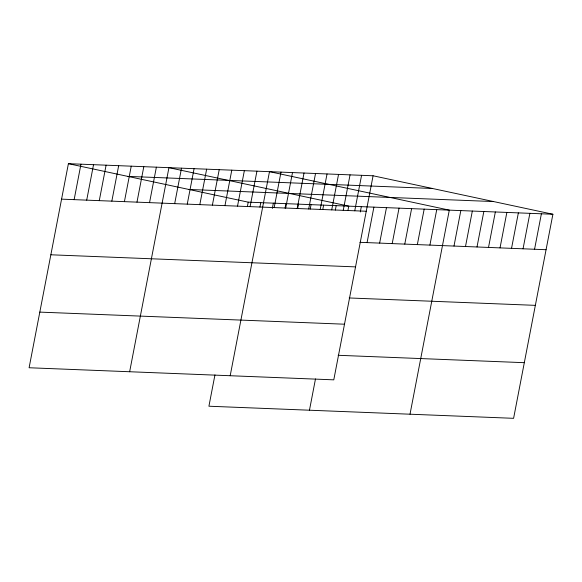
<?xml version="1.0" encoding="UTF-8"?>
<svg xmlns="http://www.w3.org/2000/svg" width="582" height="582" viewBox="0 0 582 582"><rect width="100%" height="100%" fill="white"/><g stroke="black" fill="none" stroke-linecap="round" stroke-linejoin="round"><path stroke-width="0.87" d="M373.084 175.779L68.4 163.68L29.1 367.751L333.784 379.842L373.084 175.779L552.9 214.249L513.6 418.32L208.916 406.221L214.947 374.924M74.14 199.648L80.963 164.182M86.703 200.143L93.535 164.677M99.275 200.645L106.099 165.179M111.839 201.139L118.67 165.681M124.41 201.641L131.241 166.176M136.974 202.143L143.805 166.678M149.545 202.638L156.376 167.172M129.648 371.745L168.94 167.674L348.764 206.144L347.905 210.582M174.68 203.635L181.511 168.169M187.251 204.137L194.082 168.671M199.815 204.631L206.646 169.173M212.386 205.133L219.218 169.668M224.958 205.635L231.782 170.17M237.521 206.13L244.353 170.664M247.365 206.588L248.216 202.158L552.9 214.249M250.093 206.632L256.924 171.166M259.928 207.09L260.787 202.652M230.188 375.732L269.488 171.661L449.304 210.138L410.012 414.202M272.325 208.472L273.351 203.154M274.173 207.585L280.997 172.119M285.064 208.087L285.922 203.649M285.682 208.043L292.506 172.578M297.191 208.502L304.022 173.036M297.635 208.582L298.486 204.151M308.7 208.96L315.531 173.494M310.206 209.083L311.057 204.653M320.209 209.411L327.04 173.945M322.77 209.585L323.628 205.148M331.718 209.869L338.549 174.404M335.341 210.08L336.192 205.65M343.235 210.328L350.058 174.862M309.464 410.215L315.488 378.918M354.744 210.786L361.575 175.32M360.309 211.964L361.327 206.646M367.067 242.607L373.899 207.141M379.639 243.109L386.47 207.643M392.203 243.603L399.034 208.145M404.774 244.105L411.605 208.64M417.345 244.607L424.169 209.142M429.909 245.102L436.74 209.636M453.989 246.055L460.82 210.597M465.498 246.513L472.329 211.048M477.007 246.972L483.838 211.506M488.516 247.43L495.347 211.964M500.033 247.888L506.857 212.423M511.542 248.339L518.366 212.881M523.051 248.798L529.882 213.332M534.56 249.256L541.391 213.79M127.734 176.382L432.419 188.473M188.874 189.463L493.558 201.554M61.568 199.146L366.253 211.244M359.887 242.323L546.069 249.714M50.852 254.785L355.537 266.883M349.171 297.962L535.353 305.354M39.816 312.112L344.5 324.203M338.135 355.289L524.317 362.681M68.4 163.68L248.216 202.158"/></g></svg>
